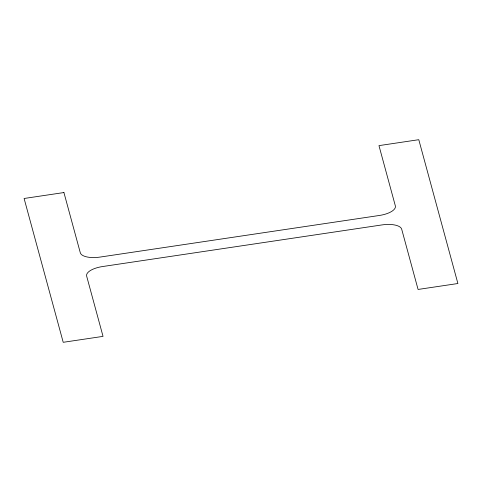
<?xml version="1.0" encoding="UTF-8"?>
<svg xmlns="http://www.w3.org/2000/svg" width="482" height="482" viewBox="0 0 482 482"><rect width="100%" height="100%" fill="white"/><g stroke="black" fill="none" stroke-linecap="round" stroke-linejoin="round"><path stroke-width="0.72" d="M63.925 192.553L24.1 198.482L63.214 342.304L103.034 336.376L86.658 276.144A17.997 7.146 -7.2 0 1 102.546 266.546L382.027 224.913A17.997 7.146 -7.2 0 1 401.699 229.221L418.075 289.447L457.9 283.518L418.786 139.696L378.966 145.624L395.342 205.856A17.997 7.146 -7.2 0 1 379.454 215.454L99.973 257.087A17.997 7.146 -7.2 0 1 80.301 252.779L63.925 192.553"/></g></svg>
